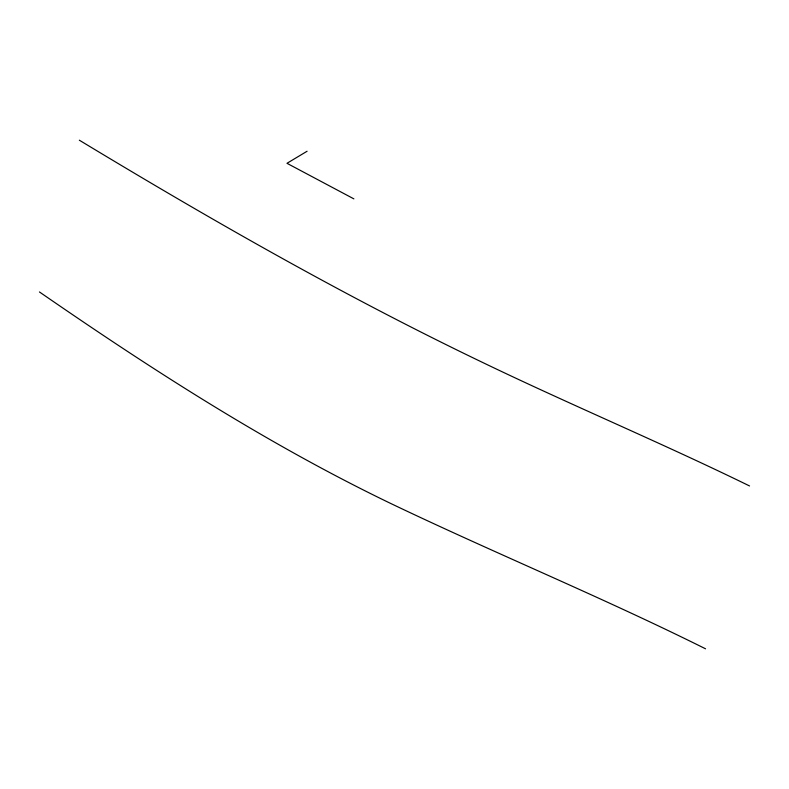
<?xml version="1.0" encoding="UTF-8"?>
<svg xmlns="http://www.w3.org/2000/svg" width="789" height="789" viewBox="0 0 789 789"><rect width="100%" height="100%" fill="white"/><g stroke="black" fill="none" stroke-linecap="round" stroke-linejoin="round"><path stroke-width="1.18" d="M307.079 151.251L286.979 163.303L353.876 198.867M749.55 485.955C661.221 442.767 570.477 404.796 481.911 362.112C343.688 295.747 210.485 219.49 79.334 140.195M705.553 648.805C602.165 597.342 495.275 553.424 391.097 503.648C267.599 444.177 152.09 369.696 39.45 291.96"/></g></svg>
